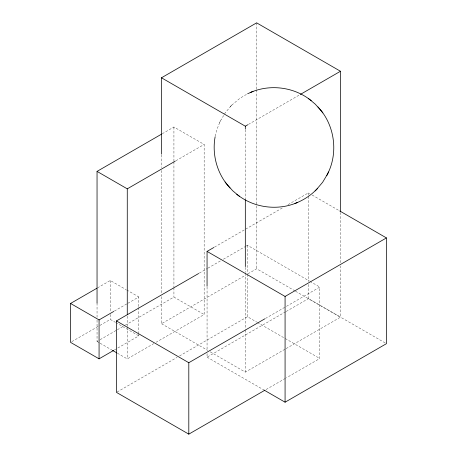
<?xml version="1.0" encoding="UTF-8"?>
<svg xmlns="http://www.w3.org/2000/svg" width="457" height="457" viewBox="0 0 457 457"><rect width="100%" height="100%" fill="white"/><g stroke="black" fill="none" stroke-linecap="round" stroke-linejoin="round"><path stroke-width="0.34" stroke-dasharray="2.29 1.71" d="M215.253 136.209L217.126 128.908L220.165 121.425M220.44 120.877L225.341 112.65L231.442 105.447M219.417 122.962L221.177 119.368M231.716 105.179L239.856 98.335L247.146 94.016M230.231 106.675L232.887 103.996M162.241 133.752L173.928 127.006L204.153 144.452L204.153 314.519L156.174 342.219M175.859 160.79L204.153 144.452M248.414 124.413L299.701 94.805M97.467 287.916L110.308 280.501L126.086 289.607M214.482 247.123L283.083 207.512M288.03 204.656L308.424 192.883L309.657 193.591M114.364 311.086L127.206 303.671M127.817 303.317L138.825 296.964L138.825 306.87M71.783 341.659L99.3 325.772M99.912 325.418L110.308 319.414L115.164 322.219M199.269 273.132L207.307 268.493M207.924 268.139L220.902 260.644M223.37 259.216L245.62 246.374M246.237 246.015L247.477 245.3L309.309 281.004M97.044 320.111L97.044 341.459L99.506 340.042M100.117 339.688L116.729 330.097M117.34 329.743L124.721 325.481M125.338 325.127L173.928 297.073L204.153 314.519M114.364 349.999L138.825 335.878L138.825 333.753M161.481 296.627L161.481 323.716L245.512 275.2M247.985 273.772L256.634 268.779L294.856 290.846M117.398 353.215L127.269 358.911L153.718 343.641M117.072 392.026L177.019 357.414M179.492 355.986L247.477 316.735L256.748 322.094M265.437 318.472L285.831 306.698M286.448 306.339L319.82 287.07L319.82 358.505L286.448 377.773M207.061 353.609L207.061 357.157L285.556 311.84M286.173 311.48L308.424 298.632L385.211 342.967M210.186 351.833L245.323 372.124L285.488 348.937M286.105 348.582L340.476 317.187L340.476 265.865M266.054 389.547L285.831 378.133M312.114 195.008L339.14 210.614M309.926 281.358L319.82 287.07M295.473 291.206L340.476 317.187M257.371 322.448L284.574 338.157M285.197 338.511L319.82 358.505M126.692 289.955L138.825 296.964M161.481 323.716L207.718 350.41M207.061 357.157L264.192 390.141M115.77 322.568L138.825 335.878M97.044 341.459L99.512 342.887M100.129 343.241L111.845 350.011M340.476 212.402L340.476 263.009M308.424 192.883L308.424 195.722M308.424 196.43L308.424 281.598M308.424 284.437L308.424 298.632M256.634 22.85L256.634 89.144M256.634 89.858L256.634 268.779M247.477 245.3L247.477 273.594M247.477 274.303L247.477 316.735M245.323 129.759L245.323 198.904M245.323 267.339L245.323 272.326M245.323 273.04L245.323 329.354M245.323 330.068L245.323 372.124M207.061 286.893L207.061 350.77M173.928 127.006L173.928 161.161M173.928 161.869L173.928 287.11M173.928 287.819L173.928 297.073M161.481 154.774L161.481 167.605M161.481 170.455L161.481 293.777M138.825 307.578L138.825 333.05M127.269 316.215L127.269 326.178M127.269 326.892L127.269 358.911M110.308 280.501L110.308 311.634M110.308 314.462L110.308 319.414M97.044 303.037L97.044 317.267"/><path stroke-width="0.69" d="M215.127 136.792C211.905 154.249 216.938 173.026 228.626 186.416M327.812 173.5C338.214 152.689 334.747 125.955 319.352 108.503M316.535 189.472L322.636 182.269L327.538 174.048M326.801 175.557L328.56 171.963M296.456 202.879C303.854 199.909 310.651 195.407 316.261 189.746M315.09 190.929L317.746 188.25M161.481 154.06L161.481 77.787L256.634 22.85L340.476 71.258L340.476 211.688M97.044 303.037L97.044 171.392L161.629 134.107M97.044 171.392L127.269 188.844L175.242 161.144M161.481 77.787L245.323 126.195L247.797 124.767M300.318 94.445L340.476 71.258M113.753 350.353L99.072 358.831L70.561 342.367L70.561 303.454L96.855 288.27M207.061 286.179L207.061 251.401L213.859 247.477M70.561 303.454L99.072 319.911L113.753 311.44M264.82 390.261L188.804 434.15L116.455 392.38L116.455 320.945L198.652 273.492M207.061 251.401L285.077 296.444L386.439 237.926L386.439 343.675L285.077 402.2L264.192 390.141M116.455 320.945L188.804 362.715L264.82 318.826M247.643 93.765L251.521 92.046M250.202 92.577C269.402 84.071 293 86.773 309.709 99.512M251.824 91.926L253.047 91.429M238.268 195.413C254.977 208.152 278.576 210.854 297.77 202.348M294.931 203.491L296.153 202.999M339.757 210.968L386.439 237.926M112.462 350.365L116.781 352.855M309.869 99.632L315.313 104.213L321.482 111.137M226.495 183.783L232.664 190.712L238.108 195.293M308.378 98.518L311.257 100.671M236.72 194.254L239.599 196.407M317.963 106.904L319.049 108.166M228.928 186.759L230.014 188.021M321.785 111.537L322.825 112.908M225.152 182.012L226.192 183.383M285.077 296.444L285.077 402.2M245.323 126.195L245.323 129.045M245.323 199.618L245.323 266.625M188.804 362.715L188.804 434.15M127.269 188.844L127.269 314.793M99.072 319.911L99.072 358.831"/></g></svg>
